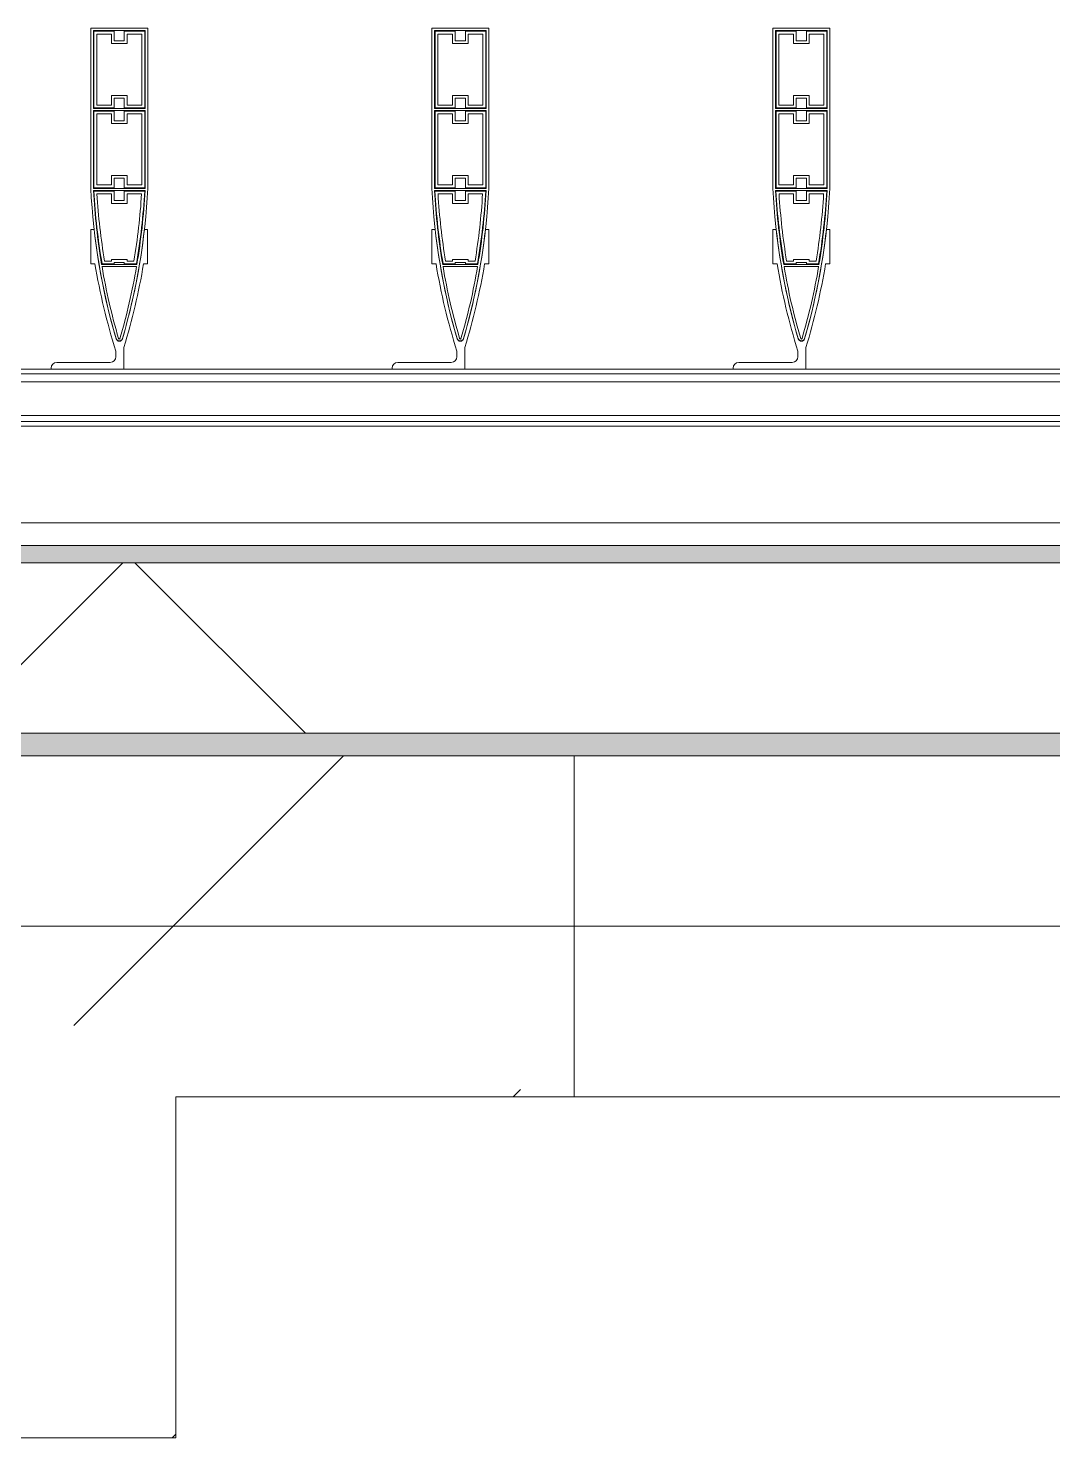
# Model space of a CAD drawing. Header units: millimetres. Extents: x 48966 to 155647, y -43515 to 26217.
# Drawn here: x 63552 to 64453, y 23267 to 24507 of the extents above; entities that cross this region are included whole.
import ezdxf

# ---------------------------------------------------------------- set-up
doc = ezdxf.new("R2010")
doc.units = ezdxf.units.MM
doc.linetypes.add('Осевые', pattern=[6350, 1270, -952.5, 3175, -952.5])
for name, color, linetype, lineweight in [('Обобщенные модели', 7, 'Continuous', 9), ('Обобщенные модели-1', 7, 'Continuous', 18), ('Общие ребра', 7, 'Continuous', 9), ('Оси-2', 7, 'Осевые', 9), ('Перекрытия', 7, 'Continuous', 9), ('Стены-1', 7, 'Continuous', 18), ('Штриховка разреза-1', 7, 'Continuous', 9)]:
    doc.layers.add(name, color=color, linetype=linetype, lineweight=lineweight)
pattern_1 = [(0, (0, 0), (812.8, 203.2), [67.056, -542.544, 67.056, -542.544, -3251.2]), (0, (0, 0), (812.8, 203.2), [-1219.2, 67.056, -1152.144, 67.056, -542.544, -1422.4]), (0, (0, 0), (812.8, 203.2), [-3048, 67.056, -339.344, 67.056, -948.944]), (120, (304.8, 101.6), (-582.37636, 602.30545), [67.056, -542.544, 67.056, -542.544, -3251.2]), (120, (304.8, 101.6), (-582.37636, 602.30545), [-1219.2, 67.056, -1152.144, 67.056, -542.544, -1422.4]), (120, (304.8, 101.6), (-582.37636, 602.30545), [-3048, 67.056, -339.344, 67.056, -948.944]), (240, (406.4, 508), (-230.42364, -805.50545), [67.056, -542.544, 67.056, -542.544, -3251.2]), (240, (406.4, 508), (-230.42364, -805.50545), [-1219.2, 67.056, -1152.144, 67.056, -542.544, -1422.4]), (240, (406.4, 508), (-230.42364, -805.50545), [-3048, 67.056, -339.344, 67.056, -948.944])]

# ---------------------------------------------------------------- blocks, each defined once
blk = doc.blocks.new('Обобщенные модели 2 - Обобщенные модели 2-1035725-План 5-го этажа на отм_ _12_600')
at = {"layer": 'Обобщенные модели'}
h = blk.add_hatch(dxfattribs=at)
h.set_pattern_fill('FP_1', color=256, style=0, pattern_type=2)
h.set_pattern_definition([(45, (0, 0), (168.3798, 617.3926), [793.75, -158.75, 6.706, -152.044])])
h.paths.add_polyline_path([(63681.6, 23267.1), (63681.6, 23567.1), (64031.9, 23567.1), (64031.9, 23867.1), (61931.6, 23867.1), (61931.6, 23567.1), (63381.6, 23567.1), (63381.6, 23267.1)], flags=0)
at = {"layer": 'Обобщенные модели-1'}
for p, q in [((64031.9, 23867.1), (61931.6, 23867.1)), ((64031.9, 23567.1), (64031.9, 23867.1)), ((63681.6, 23267.1), (63681.6, 23567.1)), ((63681.6, 23567.1), (64031.9, 23567.1)), ((63381.6, 23267.1), (63681.6, 23267.1))]:
    blk.add_line(p, q, dxfattribs=at)
blk = doc.blocks.new('Обвязочная балка 1 - Обвязочная балка 1-1451838-План 5-го этажа на отм_ _12_600')
at = {"layer": 'Обобщенные модели'}
for p, q in [((116781.7, 24196.1), (60831.6, 24196.1)), ((60831.6, 24166.3), (116781.7, 24166.3))]:
    blk.add_line(p, q, dxfattribs=at)
at = {"layer": 'Обобщенные модели-1'}
for p, q in [((116781.7, 24207.1), (60831.6, 24207.1)), ((60831.6, 24203.1), (116781.7, 24203.1)), ((116781.7, 24161.1), (60831.6, 24161.1)), ((60831.6, 24157.1), (116781.7, 24157.1))]:
    blk.add_line(p, q, dxfattribs=at)
blk = doc.blocks.new('Профиль ламели - Профиль ламели-1452011-План 5-го этажа на отм_ _12_600')
at = {"layer": 'Обобщенные модели-1'}
for p, q in [((64006.9, 24507.1), (64006.9, 24366.2)), ((64056.9, 24507.1), (64006.9, 24507.1)), ((64009.1, 24436.5), (64009.1, 24504.9)), ((64009.1, 24504.9), (64054.7, 24504.9)), ((64027.4, 24504.4), (64009.6, 24504.4)), ((64009.6, 24504.4), (64009.6, 24437)), ((64012.1, 24439.5), (64012.1, 24501.9)), ((64012.1, 24501.9), (64024.9, 24501.9)), ((64024.9, 24501.9), (64024.9, 24493.5)), ((64027.4, 24496), (64027.4, 24504.4)), ((64054.2, 24504.4), (64036.3, 24504.4)), ((64036.3, 24504.4), (64036.3, 24496)), ((64038.8, 24493.5), (64038.8, 24501.9)), ((64038.8, 24501.9), (64051.7, 24501.9)), ((64051.7, 24501.9), (64051.7, 24439.5)), ((64054.2, 24437), (64054.2, 24504.4)), ((64054.7, 24504.9), (64054.7, 24436.5)), ((64056.9, 24366.2), (64056.9, 24507.1)), ((64024.9, 24493.5), (64038.8, 24493.5)), ((64036.3, 24496), (64027.4, 24496)), ((64024.9, 24439.5), (64012.1, 24439.5)), ((64038.8, 24447.9), (64024.9, 24447.9)), ((64024.9, 24447.9), (64024.9, 24439.5)), ((64027.4, 24437), (64027.4, 24445.4)), ((64027.4, 24445.4), (64036.3, 24445.4)), ((64036.3, 24445.4), (64036.3, 24437)), ((64038.8, 24439.5), (64038.8, 24447.9)), ((64051.7, 24439.5), (64038.8, 24439.5)), ((64054.7, 24436.5), (64009.1, 24436.5)), ((64009.1, 24434.6), (64054.7, 24434.6)), ((64009.1, 24366.2), (64009.1, 24434.6)), ((64009.6, 24437), (64027.4, 24437)), ((64027.4, 24434.1), (64009.6, 24434.1)), ((64009.6, 24434.1), (64009.6, 24366.7)), ((64012.1, 24369.2), (64012.1, 24431.6)), ((64012.1, 24431.6), (64024.9, 24431.6)), ((64024.9, 24431.6), (64024.9, 24423.2)), ((64027.4, 24425.7), (64027.4, 24434.1)), ((64036.3, 24437), (64054.2, 24437)), ((64054.2, 24434.1), (64036.3, 24434.1)), ((64036.3, 24434.1), (64036.3, 24425.7)), ((64038.8, 24423.2), (64038.8, 24431.6)), ((64038.8, 24431.6), (64051.7, 24431.6)), ((64051.7, 24431.6), (64051.7, 24369.2)), ((64054.2, 24366.7), (64054.2, 24434.1)), ((64054.7, 24434.6), (64054.7, 24366.2)), ((64024.9, 24423.2), (64038.8, 24423.2)), ((64036.3, 24425.7), (64027.4, 24425.7)), ((64038.8, 24377.6), (64024.9, 24377.6)), ((64024.9, 24377.6), (64024.9, 24369.2)), ((64038.8, 24369.2), (64038.8, 24377.6)), ((64054.7, 24366.2), (64009.1, 24366.2)), ((64009.6, 24366.7), (64027.4, 24366.7)), ((64024.9, 24369.2), (64012.1, 24369.2)), ((64027.4, 24366.7), (64027.4, 24375.1)), ((64027.4, 24375.1), (64036.3, 24375.1)), ((64036.3, 24375.1), (64036.3, 24366.7)), ((64036.3, 24366.7), (64054.2, 24366.7)), ((64051.7, 24369.2), (64038.8, 24369.2)), ((64009.1, 24364.3), (64054.6, 24364.3)), ((64027.4, 24363.8), (64009.6, 24363.8)), ((64012.2, 24361.3), (64024.9, 24361.3)), ((64024.9, 24361.3), (64024.9, 24352.9)), ((64024.9, 24352.9), (64038.8, 24352.9)), ((64027.4, 24355.4), (64027.4, 24363.8)), ((64036.3, 24355.4), (64027.4, 24355.4)), ((64054.2, 24363.8), (64036.3, 24363.8)), ((64036.3, 24363.8), (64036.3, 24355.4)), ((64038.8, 24352.9), (64038.8, 24361.3)), ((64038.8, 24361.3), (64051.5, 24361.3)), ((64009.8, 24330.1), (64006.9, 24330.1)), ((64006.9, 24330.1), (64006.9, 24299.7)), ((64056.8, 24330.1), (64053.9, 24330.1)), ((64056.8, 24299.7), (64056.8, 24330.1)), ((64038.8, 24303.5), (64024.9, 24303.5)), ((64024.9, 24303.5), (64024.9, 24302.2)), ((64038.8, 24302.2), (64038.8, 24303.5)), ((64006.9, 24299.7), (64010.5, 24299.7)), ((64047.4, 24299.2), (64016.3, 24299.2)), ((64016.6, 24297.3), (64047.1, 24297.3)), ((64016.8, 24299.7), (64027.4, 24299.7)), ((64024.9, 24302.2), (64018.9, 24302.2)), ((64027.4, 24299.7), (64027.4, 24301)), ((64027.4, 24301), (64036.3, 24301)), ((64036.3, 24301), (64036.3, 24299.7)), ((64036.3, 24299.7), (64046.9, 24299.7)), ((64044.8, 24302.2), (64038.8, 24302.2)), ((64053.2, 24299.7), (64056.8, 24299.7)), ((64028.9, 24223), (64028.9, 24218.1)), ((64035.9, 24207.1), (64035.9, 24226.3)), ((63971.9, 24208.1), (63971.9, 24207.1)), ((63971.9, 24207.1), (64035.9, 24207.1)), ((64023.9, 24213.1), (63976.9, 24213.1))]:
    blk.add_line(p, q, dxfattribs=at)
for centre, radius, start, end in [((64580.6, 24394.6), 574.5, 182.8338, 196.2258), ((63483.1, 24394.6), 574.5, 343.7742, 357.1662), ((64580.7, 24394.3), 572.3, 183.0109, 189.5715), ((64580.4, 24395.9), 571.8, 183.2193, 189.6867), ((64580.5, 24395.6), 569.3, 183.4571, 189.4457), ((63483.2, 24395.6), 569.3, 350.5543, 356.5429), ((63483.3, 24395.9), 571.8, 350.3133, 356.7807), ((63483, 24394.3), 572.3, 350.4285, 356.9891), ((64580.6, 24394.6), 574.5, 186.4465, 196.2576), ((63483.1, 24394.6), 574.5, 343.7424, 353.5535), ((64577.1, 24394.6), 574.5, 189.5084, 197.3712), ((64549, 24386.8), 539.8, 189.5428, 196.4344), ((63514.7, 24386.8), 539.8, 343.5656, 350.4572), ((63486.6, 24394.6), 574.5, 342.9661, 350.4916), ((64031.9, 24235.1), 3, 200, 340), ((64031.9, 24234.5), 2.84, 196.2576, 343.7424), ((64031.9, 24234.2), 0.645, 196.4344, 343.5656), ((64023.9, 24218.1), 5, 270, 0), ((63976.9, 24208.1), 5, 90, 180)]:
    blk.add_arc(centre, radius, start, end, dxfattribs=at)
blk = doc.blocks.new('Профиль ламели184 - Профиль ламели-1504124-План 5-го этажа на отм_ _12_600')
at = {"layer": 'Обобщенные модели-1'}
for p, q in [((64306.9, 24507.1), (64306.9, 24366.2)), ((64356.9, 24507.1), (64306.9, 24507.1)), ((64309.1, 24436.5), (64309.1, 24504.9)), ((64309.1, 24504.9), (64354.7, 24504.9)), ((64327.4, 24504.4), (64309.6, 24504.4)), ((64309.6, 24504.4), (64309.6, 24437)), ((64312.1, 24439.5), (64312.1, 24501.9)), ((64312.1, 24501.9), (64324.9, 24501.9)), ((64324.9, 24501.9), (64324.9, 24493.5)), ((64327.4, 24496), (64327.4, 24504.4)), ((64354.2, 24504.4), (64336.3, 24504.4)), ((64336.3, 24504.4), (64336.3, 24496)), ((64338.8, 24493.5), (64338.8, 24501.9)), ((64338.8, 24501.9), (64351.7, 24501.9)), ((64351.7, 24501.9), (64351.7, 24439.5)), ((64354.2, 24437), (64354.2, 24504.4)), ((64354.7, 24504.9), (64354.7, 24436.5)), ((64356.9, 24366.2), (64356.9, 24507.1)), ((64324.9, 24493.5), (64338.8, 24493.5)), ((64336.3, 24496), (64327.4, 24496)), ((64324.9, 24439.5), (64312.1, 24439.5)), ((64338.8, 24447.9), (64324.9, 24447.9)), ((64324.9, 24447.9), (64324.9, 24439.5)), ((64327.4, 24437), (64327.4, 24445.4)), ((64327.4, 24445.4), (64336.3, 24445.4)), ((64336.3, 24445.4), (64336.3, 24437)), ((64338.8, 24439.5), (64338.8, 24447.9)), ((64351.7, 24439.5), (64338.8, 24439.5)), ((64354.7, 24436.5), (64309.1, 24436.5)), ((64309.1, 24434.6), (64354.7, 24434.6)), ((64309.1, 24366.2), (64309.1, 24434.6)), ((64309.6, 24437), (64327.4, 24437)), ((64327.4, 24434.1), (64309.6, 24434.1)), ((64309.6, 24434.1), (64309.6, 24366.7)), ((64312.1, 24369.2), (64312.1, 24431.6)), ((64312.1, 24431.6), (64324.9, 24431.6)), ((64324.9, 24431.6), (64324.9, 24423.2)), ((64327.4, 24425.7), (64327.4, 24434.1)), ((64336.3, 24437), (64354.2, 24437)), ((64354.2, 24434.1), (64336.3, 24434.1)), ((64336.3, 24434.1), (64336.3, 24425.7)), ((64338.8, 24423.2), (64338.8, 24431.6)), ((64338.8, 24431.6), (64351.7, 24431.6)), ((64351.7, 24431.6), (64351.7, 24369.2)), ((64354.2, 24366.7), (64354.2, 24434.1)), ((64354.7, 24434.6), (64354.7, 24366.2)), ((64324.9, 24423.2), (64338.8, 24423.2)), ((64336.3, 24425.7), (64327.4, 24425.7)), ((64338.8, 24377.6), (64324.9, 24377.6)), ((64324.9, 24377.6), (64324.9, 24369.2)), ((64338.8, 24369.2), (64338.8, 24377.6)), ((64354.7, 24366.2), (64309.1, 24366.2)), ((64309.6, 24366.7), (64327.4, 24366.7)), ((64324.9, 24369.2), (64312.1, 24369.2)), ((64327.4, 24366.7), (64327.4, 24375.1)), ((64327.4, 24375.1), (64336.3, 24375.1)), ((64336.3, 24375.1), (64336.3, 24366.7)), ((64336.3, 24366.7), (64354.2, 24366.7)), ((64351.7, 24369.2), (64338.8, 24369.2)), ((64309.1, 24364.3), (64354.6, 24364.3)), ((64327.4, 24363.8), (64309.6, 24363.8)), ((64312.2, 24361.3), (64324.9, 24361.3)), ((64324.9, 24361.3), (64324.9, 24352.9)), ((64324.9, 24352.9), (64338.8, 24352.9)), ((64327.4, 24355.4), (64327.4, 24363.8)), ((64336.3, 24355.4), (64327.4, 24355.4)), ((64354.2, 24363.8), (64336.3, 24363.8)), ((64336.3, 24363.8), (64336.3, 24355.4)), ((64338.8, 24352.9), (64338.8, 24361.3)), ((64338.8, 24361.3), (64351.5, 24361.3)), ((64309.8, 24330.1), (64306.9, 24330.1)), ((64306.9, 24330.1), (64306.9, 24299.7)), ((64356.8, 24330.1), (64353.9, 24330.1)), ((64356.8, 24299.7), (64356.8, 24330.1)), ((64338.8, 24303.5), (64324.9, 24303.5)), ((64324.9, 24303.5), (64324.9, 24302.2)), ((64338.8, 24302.2), (64338.8, 24303.5)), ((64306.9, 24299.7), (64310.5, 24299.7)), ((64347.4, 24299.2), (64316.3, 24299.2)), ((64316.6, 24297.3), (64347.1, 24297.3)), ((64316.8, 24299.7), (64327.4, 24299.7)), ((64324.9, 24302.2), (64318.9, 24302.2)), ((64327.4, 24299.7), (64327.4, 24301)), ((64327.4, 24301), (64336.3, 24301)), ((64336.3, 24301), (64336.3, 24299.7)), ((64336.3, 24299.7), (64346.9, 24299.7)), ((64344.8, 24302.2), (64338.8, 24302.2)), ((64353.2, 24299.7), (64356.8, 24299.7)), ((64328.9, 24223), (64328.9, 24218.1)), ((64335.9, 24207.1), (64335.9, 24226.3)), ((64271.9, 24208.1), (64271.9, 24207.1)), ((64271.9, 24207.1), (64335.9, 24207.1)), ((64323.9, 24213.1), (64276.9, 24213.1))]:
    blk.add_line(p, q, dxfattribs=at)
for centre, radius, start, end in [((64880.6, 24394.6), 574.5, 182.8338, 196.2258), ((63783.1, 24394.6), 574.5, 343.7742, 357.1662), ((64880.7, 24394.3), 572.3, 183.0109, 189.5715), ((64880.4, 24395.9), 571.8, 183.2193, 189.6867), ((64880.5, 24395.6), 569.3, 183.4571, 189.4457), ((63783.2, 24395.6), 569.3, 350.5543, 356.5429), ((63783.3, 24395.9), 571.8, 350.3133, 356.7807), ((63783, 24394.3), 572.3, 350.4285, 356.9891), ((64880.6, 24394.6), 574.5, 186.4465, 196.2576), ((63783.1, 24394.6), 574.5, 343.7424, 353.5535), ((64877.1, 24394.6), 574.5, 189.5084, 197.3712), ((64849, 24386.8), 539.8, 189.5428, 196.4344), ((63814.7, 24386.8), 539.8, 343.5656, 350.4572), ((63786.6, 24394.6), 574.5, 342.9661, 350.4916), ((64331.9, 24235.1), 3, 200, 340), ((64331.9, 24234.5), 2.84, 196.2576, 343.7424), ((64331.9, 24234.2), 0.645, 196.4344, 343.5656), ((64323.9, 24218.1), 5, 270, 0), ((64276.9, 24208.1), 5, 90, 180)]:
    blk.add_arc(centre, radius, start, end, dxfattribs=at)
blk = doc.blocks.new('Профиль ламели185 - Профиль ламели-1504388-План 5-го этажа на отм_ _12_600')
at = {"layer": 'Обобщенные модели-1'}
for p, q in [((64606.9, 24507.1), (64606.9, 24366.2)), ((64656.9, 24507.1), (64606.9, 24507.1)), ((64609.1, 24436.5), (64609.1, 24504.9)), ((64609.1, 24504.9), (64654.7, 24504.9)), ((64627.4, 24504.4), (64609.6, 24504.4)), ((64609.6, 24504.4), (64609.6, 24437)), ((64612.1, 24439.5), (64612.1, 24501.9)), ((64612.1, 24501.9), (64624.9, 24501.9)), ((64624.9, 24501.9), (64624.9, 24493.5)), ((64627.4, 24496), (64627.4, 24504.4)), ((64654.2, 24504.4), (64636.3, 24504.4)), ((64636.3, 24504.4), (64636.3, 24496)), ((64638.8, 24493.5), (64638.8, 24501.9)), ((64638.8, 24501.9), (64651.7, 24501.9)), ((64651.7, 24501.9), (64651.7, 24439.5)), ((64654.2, 24437), (64654.2, 24504.4)), ((64654.7, 24504.9), (64654.7, 24436.5)), ((64656.9, 24366.2), (64656.9, 24507.1)), ((64624.9, 24493.5), (64638.8, 24493.5)), ((64636.3, 24496), (64627.4, 24496)), ((64624.9, 24439.5), (64612.1, 24439.5)), ((64638.8, 24447.9), (64624.9, 24447.9)), ((64624.9, 24447.9), (64624.9, 24439.5)), ((64627.4, 24437), (64627.4, 24445.4)), ((64627.4, 24445.4), (64636.3, 24445.4)), ((64636.3, 24445.4), (64636.3, 24437)), ((64638.8, 24439.5), (64638.8, 24447.9)), ((64651.7, 24439.5), (64638.8, 24439.5)), ((64654.7, 24436.5), (64609.1, 24436.5)), ((64609.1, 24434.6), (64654.7, 24434.6)), ((64609.1, 24366.2), (64609.1, 24434.6)), ((64609.6, 24437), (64627.4, 24437)), ((64627.4, 24434.1), (64609.6, 24434.1)), ((64609.6, 24434.1), (64609.6, 24366.7)), ((64612.1, 24369.2), (64612.1, 24431.6)), ((64612.1, 24431.6), (64624.9, 24431.6)), ((64624.9, 24431.6), (64624.9, 24423.2)), ((64627.4, 24425.7), (64627.4, 24434.1)), ((64636.3, 24437), (64654.2, 24437)), ((64654.2, 24434.1), (64636.3, 24434.1)), ((64636.3, 24434.1), (64636.3, 24425.7)), ((64638.8, 24423.2), (64638.8, 24431.6)), ((64638.8, 24431.6), (64651.7, 24431.6)), ((64651.7, 24431.6), (64651.7, 24369.2)), ((64654.2, 24366.7), (64654.2, 24434.1)), ((64654.7, 24434.6), (64654.7, 24366.2)), ((64624.9, 24423.2), (64638.8, 24423.2)), ((64636.3, 24425.7), (64627.4, 24425.7)), ((64638.8, 24377.6), (64624.9, 24377.6)), ((64624.9, 24377.6), (64624.9, 24369.2)), ((64638.8, 24369.2), (64638.8, 24377.6)), ((64654.7, 24366.2), (64609.1, 24366.2)), ((64609.6, 24366.7), (64627.4, 24366.7)), ((64624.9, 24369.2), (64612.1, 24369.2)), ((64627.4, 24366.7), (64627.4, 24375.1)), ((64627.4, 24375.1), (64636.3, 24375.1)), ((64636.3, 24375.1), (64636.3, 24366.7)), ((64636.3, 24366.7), (64654.2, 24366.7)), ((64651.7, 24369.2), (64638.8, 24369.2)), ((64609.1, 24364.3), (64654.6, 24364.3)), ((64627.4, 24363.8), (64609.6, 24363.8)), ((64612.2, 24361.3), (64624.9, 24361.3)), ((64624.9, 24361.3), (64624.9, 24352.9)), ((64624.9, 24352.9), (64638.8, 24352.9)), ((64627.4, 24355.4), (64627.4, 24363.8)), ((64636.3, 24355.4), (64627.4, 24355.4)), ((64654.2, 24363.8), (64636.3, 24363.8)), ((64636.3, 24363.8), (64636.3, 24355.4)), ((64638.8, 24352.9), (64638.8, 24361.3)), ((64638.8, 24361.3), (64651.5, 24361.3)), ((64609.8, 24330.1), (64606.9, 24330.1)), ((64606.9, 24330.1), (64606.9, 24299.7)), ((64656.8, 24330.1), (64653.9, 24330.1)), ((64656.8, 24299.7), (64656.8, 24330.1)), ((64638.8, 24303.5), (64624.9, 24303.5)), ((64624.9, 24303.5), (64624.9, 24302.2)), ((64638.8, 24302.2), (64638.8, 24303.5)), ((64606.9, 24299.7), (64610.5, 24299.7)), ((64647.4, 24299.2), (64616.3, 24299.2)), ((64616.6, 24297.3), (64647.1, 24297.3)), ((64616.8, 24299.7), (64627.4, 24299.7)), ((64624.9, 24302.2), (64618.9, 24302.2)), ((64627.4, 24299.7), (64627.4, 24301)), ((64627.4, 24301), (64636.3, 24301)), ((64636.3, 24301), (64636.3, 24299.7)), ((64636.3, 24299.7), (64646.9, 24299.7)), ((64644.8, 24302.2), (64638.8, 24302.2)), ((64653.2, 24299.7), (64656.8, 24299.7)), ((64628.9, 24223), (64628.9, 24218.1)), ((64635.9, 24207.1), (64635.9, 24226.3)), ((64571.9, 24208.1), (64571.9, 24207.1)), ((64571.9, 24207.1), (64635.9, 24207.1)), ((64623.9, 24213.1), (64576.9, 24213.1))]:
    blk.add_line(p, q, dxfattribs=at)
for centre, radius, start, end in [((65180.6, 24394.6), 574.5, 182.8338, 196.2258), ((64083.1, 24394.6), 574.5, 343.7742, 357.1662), ((65180.7, 24394.3), 572.3, 183.0109, 189.5715), ((65180.4, 24395.9), 571.8, 183.2193, 189.6867), ((65180.5, 24395.6), 569.3, 183.4571, 189.4457), ((64083.2, 24395.6), 569.3, 350.5543, 356.5429), ((64083.3, 24395.9), 571.8, 350.3133, 356.7807), ((64083, 24394.3), 572.3, 350.4285, 356.9891), ((65180.6, 24394.6), 574.5, 186.4465, 196.2576), ((64083.1, 24394.6), 574.5, 343.7424, 353.5535), ((65177.1, 24394.6), 574.5, 189.5084, 197.3712), ((65149, 24386.8), 539.8, 189.5428, 196.4344), ((64114.7, 24386.8), 539.8, 343.5656, 350.4572), ((64086.6, 24394.6), 574.5, 342.9661, 350.4916), ((64631.9, 24235.1), 3, 200, 340), ((64631.9, 24234.5), 2.84, 196.2576, 343.7424), ((64631.9, 24234.2), 0.645, 196.4344, 343.5656), ((64623.9, 24218.1), 5, 270, 0), ((64576.9, 24208.1), 5, 90, 180)]:
    blk.add_arc(centre, radius, start, end, dxfattribs=at)

msp = doc.modelspace()

# ---------------------------------------------------------------- hatches: boundary and pattern name
at = {"layer": 'Штриховка разреза-1'}
h = msp.add_hatch(dxfattribs=at)
h.set_pattern_fill('FP_8', color=256, style=0, pattern_type=2)
h.set_pattern_definition(pattern_1)
h.paths.add_polyline_path([(116556.5, 24036.9), (116808, 24036.9), (116808, 24051.9), (115831.6, 24051.9), (115831.6, 24036.9), (116140, 24036.9)], flags=0)
h.paths.add_polyline_path([(114474.1, 24036.9), (114631.6, 24036.9), (114631.6, 24051.9), (112231.6, 24051.9), (112231.6, 24036.9), (114057.7, 24036.9)], flags=0)
h.paths.add_polyline_path([(111031.6, 24036.9), (111031.6, 24051.9), (109831.6, 24051.9), (109831.6, 24036.9), (110725.9, 24036.9)], flags=0)
h.paths.add_polyline_path([(108227.2, 24036.9), (108631.6, 24036.9), (108631.6, 24051.9), (102631.6, 24051.9), (102631.6, 24036.9), (107810.7, 24036.9)], flags=0)
h.paths.add_polyline_path([(101147.2, 24036.9), (101431.6, 24036.9), (101431.6, 24051.9), (100231.6, 24051.9), (100231.6, 24036.9), (100730.8, 24036.9)], flags=0)
h.paths.add_polyline_path([(98648.5, 24036.9), (99031.6, 24036.9), (99031.6, 24051.9), (96631.6, 24051.9), (96631.6, 24036.9), (98232, 24036.9)], flags=0)
h.paths.add_polyline_path([(95431.6, 24036.9), (95431.6, 24051.9), (94231.6, 24051.9), (94231.6, 24036.9), (95316.7, 24036.9)], flags=0)
h.paths.add_polyline_path([(91985, 24036.9), (93031.6, 24036.9), (93031.6, 24051.9), (90631.6, 24051.9), (90631.6, 24036.9), (91568.5, 24036.9)], flags=0)
h.paths.add_polyline_path([(89431.6, 24036.9), (89431.6, 24051.9), (84631.6, 24051.9), (84631.6, 24036.9), (89069.7, 24036.9)], flags=0)
h.paths.add_polyline_path([(83431.6, 24036.9), (83431.6, 24051.9), (81031.6, 24051.9), (81031.6, 24036.9), (83239.2, 24036.9)], flags=0)
h.paths.add_polyline_path([(79491, 24036.9), (79831.6, 24036.9), (79831.6, 24051.9), (77431.6, 24051.9), (77431.6, 24036.9), (79074.6, 24036.9)], flags=0)
h.paths.add_polyline_path([(76231.6, 24036.9), (76231.6, 24051.9), (73831.6, 24051.9), (73831.6, 24036.9), (76159.3, 24036.9)], flags=0)
h.paths.add_polyline_path([(72411.1, 24036.9), (72631.6, 24036.9), (72631.6, 24051.9), (70231.6, 24051.9), (70231.6, 24036.9), (71994.7, 24036.9)], flags=0)
h.paths.add_polyline_path([(69031.6, 24036.9), (69031.6, 24051.9), (66631.7, 24051.9), (66631.7, 24036.9), (68662.9, 24036.9)], flags=0)
h.paths.add_polyline_path([(65331.2, 24036.9), (65431.7, 24036.9), (65431.7, 24051.9), (60906, 24051.9), (60906, 24036.9), (64914.8, 24036.9)], flags=0)
h = msp.add_hatch(dxfattribs=at)
h.set_pattern_fill('FP_9', color=256, style=0, pattern_type=2)
h.set_pattern_definition([(45, (0, 0), (-707.107, 707.107), []), (135, (0, 0), (-707.107, -707.107), [])])
h.paths.add_polyline_path([(116140, 23886.9), (116808, 23886.9), (116808, 24036.9), (115831.6, 24036.9), (115831.6, 23886.9)], flags=0)
h.paths.add_polyline_path([(114474.1, 23886.9), (114631.6, 23886.9), (114631.6, 24036.9), (112231.6, 24036.9), (112231.6, 23886.9), (114057.7, 23886.9)], flags=0)
h.paths.add_polyline_path([(110725.9, 23886.9), (111031.6, 23886.9), (111031.6, 24036.9), (109831.6, 24036.9), (109831.6, 23886.9), (110309.5, 23886.9)], flags=0)
h.paths.add_polyline_path([(108631.6, 23886.9), (108631.6, 24036.9), (102631.6, 24036.9), (102631.6, 23886.9), (108227.2, 23886.9)], flags=0)
h.paths.add_polyline_path([(100231.6, 23886.9), (101431.6, 23886.9), (101431.6, 24036.9), (100231.6, 24036.9), (100231.6, 23980)], flags=0)
h.paths.add_polyline_path([(99031.6, 23886.9), (99031.6, 24036.9), (96631.6, 24036.9), (96631.6, 23886.9), (98648.5, 23886.9)], flags=0)
h.paths.add_polyline_path([(94900.3, 23886.9), (95431.6, 23886.9), (95431.6, 24036.9), (94231.6, 24036.9), (94231.6, 23886.9), (94483.8, 23886.9)], flags=0)
h.paths.add_polyline_path([(93031.6, 23886.9), (93031.6, 24036.9), (90631.6, 24036.9), (90631.6, 23886.9), (92817.9, 23886.9)], flags=0)
h.paths.add_polyline_path([(89069.7, 23886.9), (89431.6, 23886.9), (89431.6, 24036.9), (84631.6, 24036.9), (84631.6, 23886.9), (88653.3, 23886.9)], flags=0)
h.paths.add_polyline_path([(83239.2, 23886.9), (83431.6, 23886.9), (83431.6, 24036.9), (81031.6, 24036.9), (81031.6, 23886.9), (82822.8, 23886.9)], flags=0)
h.paths.add_polyline_path([(79491, 23886.9), (79831.6, 23886.9), (79831.6, 24036.9), (77431.6, 24036.9), (77431.6, 23886.9), (79074.6, 23886.9)], flags=0)
h.paths.add_polyline_path([(76159.3, 23886.9), (76231.6, 23886.9), (76231.6, 24036.9), (73831.6, 24036.9), (73831.6, 23886.9), (75742.9, 23886.9)], flags=0)
h.paths.add_polyline_path([(72411.1, 23886.9), (72631.6, 23886.9), (72631.6, 24036.9), (70231.6, 24036.9), (70231.6, 23886.9), (71994.7, 23886.9)], flags=0)
h.paths.add_polyline_path([(69031.6, 23886.9), (69031.6, 24036.9), (66631.7, 24036.9), (66631.7, 23886.9), (68662.9, 23886.9)], flags=0)
h.paths.add_polyline_path([(65331.2, 23886.9), (65431.7, 23886.9), (65431.7, 24036.9), (60906, 24036.9), (60906, 23886.9), (64914.8, 23886.9)], flags=0)
h = msp.add_hatch(dxfattribs=at)
h.set_pattern_fill('FP_8', color=256, style=0, pattern_type=2)
h.set_pattern_definition(pattern_1)
h.paths.add_polyline_path([(116556.5, 23866.9), (116808, 23866.9), (116808, 23886.9), (115831.6, 23886.9), (115831.6, 23866.9), (116140, 23866.9)], flags=0)
h.paths.add_polyline_path([(114631.6, 23866.9), (114631.6, 23886.9), (112231.6, 23886.9), (112231.6, 23866.9), (114474.1, 23866.9)], flags=0)
h.paths.add_polyline_path([(111031.6, 23866.9), (111031.6, 23886.9), (109831.6, 23886.9), (109831.6, 23866.9), (110725.9, 23866.9)], flags=0)
h.paths.add_polyline_path([(108631.6, 23866.9), (108631.6, 23886.9), (102631.6, 23886.9), (102631.6, 23866.9), (108227.2, 23866.9)], flags=0)
h.paths.add_polyline_path([(101147.2, 23866.9), (101431.6, 23866.9), (101431.6, 23886.9), (100231.6, 23886.9), (100231.6, 23866.9), (100730.8, 23866.9)], flags=0)
h.paths.add_polyline_path([(99031.6, 23866.9), (99031.6, 23886.9), (96631.6, 23886.9), (96631.6, 23866.9), (98648.5, 23866.9)], flags=0)
h.paths.add_polyline_path([(94900.3, 23866.9), (95431.6, 23866.9), (95431.6, 23886.9), (94231.6, 23886.9), (94231.6, 23866.9), (94483.8, 23866.9)], flags=0)
h.paths.add_polyline_path([(92817.9, 23866.9), (93031.6, 23866.9), (93031.6, 23886.9), (90631.6, 23886.9), (90631.6, 23866.9), (92401.5, 23866.9)], flags=0)
h.paths.add_polyline_path([(89069.7, 23866.9), (89431.6, 23866.9), (89431.6, 23886.9), (84631.6, 23886.9), (84631.6, 23866.9), (88653.3, 23866.9)], flags=0)
h.paths.add_polyline_path([(83431.6, 23866.9), (83431.6, 23886.9), (81031.6, 23886.9), (81031.6, 23866.9), (83239.2, 23866.9)], flags=0)
h.paths.add_polyline_path([(79831.6, 23866.9), (79831.6, 23886.9), (77431.6, 23886.9), (77431.6, 23866.9), (79491, 23866.9)], flags=0)
h.paths.add_polyline_path([(76231.6, 23866.9), (76231.6, 23886.9), (73831.6, 23886.9), (73831.6, 23866.9), (76159.3, 23866.9)], flags=0)
h.paths.add_polyline_path([(72631.6, 23866.9), (72631.6, 23886.9), (70231.6, 23886.9), (70231.6, 23866.9), (72411.1, 23866.9)], flags=0)
h.paths.add_polyline_path([(69031.6, 23866.9), (69031.6, 23886.9), (66631.7, 23886.9), (66631.7, 23866.9), (68662.9, 23866.9)], flags=0)
h.paths.add_polyline_path([(65331.2, 23866.9), (65431.7, 23866.9), (65431.7, 23886.9), (60906, 23886.9), (60906, 23867.2), (62416, 23866.9), (64914.8, 23866.9)], flags=0)
h = msp.add_hatch(dxfattribs=at)
h.set_pattern_fill('FP_7', color=256, style=0, pattern_type=2)
h.set_pattern_definition([(50, (0, 0), (1457.472, -127.512), [152.4, -1676.4]), (355, (0, 0), (-281.942, 1528.454), [121.92, -1341.12]), (100.451, (121.5, -10.6), (1175.54, 1400.933), [129.52, -1424.72]), (46.184, (0, 406.4), (2168.632, -336.34), [228.6, -2514.6]), (96.636, (180.7, 378.4), (1899.22, 1979.42), [194.28, -2137.08]), (351.184, (0, 406.4), (1899.24, 1979.4), [182.88, -2011.68]), (21, (203.2, 304.8), (1212.915, -818.121), [152.4, -1676.4]), (326, (203.2, 304.8), (494.417, 1473.504), [121.92, -1341.12]), (71.451, (304.3, 236.6), (1707.337, 655.37), [129.52, -1424.72]), (37.5, (0, 0), (24.7094, 676.4402), [67.056, -1257.808, 67.056, -1294.384, -1346.2]), (37.5, (0, 0), (24.7094, 676.4402), [-2686.304, 67.056, -1279.144]), (7.5, (0, 0), (534.558, 801.444), [67.056, -709.168, 67.056, -1227.328, -513.08]), (7.5, (0, 0), (534.558, 801.444), [-2070.608, 67.056, -446.024]), (327.5, (-453.14, 0), (1084.7275, -45.8312), [67.056, -440.944, 67.056, -1517.904, -2103.12]), (327.5, (-453.14, 0), (1084.7275, -45.8312), [-2092.96, 67.056, -2036.064]), (317.5, (-656.3, 0), (1185.035, 203.414), [67.056, -593.344, 67.056, -985.52, -1493.52]), (317.5, (-656.3, 0), (1185.035, 203.414), [-1712.976, 67.056, -1426.464])])
h.paths.add_polyline_path([(71431.6, 23567.1), (71431.6, 23867.1), (70231.6, 23867.1), (70231.6, 23567.1)], flags=0)
h.paths.add_polyline_path([(69031.6, 23567.1), (69031.6, 23867.1), (66631.7, 23867.1), (66631.7, 23567.1), (68246.5, 23567.1)], flags=0)
h.paths.add_polyline_path([(64914.8, 23567.1), (65431.7, 23567.1), (65431.7, 23867.1), (64031.9, 23867.1), (64031.9, 23567.1)], flags=0)

# ---------------------------------------------------------------- linework, layer by layer
at = {"layer": 'Общие ребра'}
for p, q in [((65431.7, 24051.9), (60906, 24051.9)), ((65431.7, 24036.9), (60906, 24036.9)), ((65431.7, 23886.9), (60906, 23886.9)), ((64031.9, 23567.1), (65431.7, 23567.1))]:
    msp.add_line(p, q, dxfattribs=at)
at = {"layer": 'Оси-2'}
msp.add_line((150171.6, 23717.1), (50565.6, 23717.1), dxfattribs=at)
at = {"layer": 'Перекрытия'}
for p, q in [((71781.6, 23567.1), (63681.6, 23567.1)), ((63681.6, 23567.1), (63681.6, 23267.1)), ((63681.6, 23267.1), (63381.6, 23267.1))]:
    msp.add_line(p, q, dxfattribs=at)
at = {"layer": 'Стены-1'}
for p, q in [((65431.7, 24071.9), (60906, 24071.9)), ((60954.7, 23866.9), (65431.7, 23866.9)), ((65431.7, 23867.1), (64031.9, 23867.1)), ((64031.9, 23867.1), (64031.9, 23567.1))]:
    msp.add_line(p, q, dxfattribs=at)

# ---------------------------------------------------------------- block references
at = {"layer": 'Обобщенные модели'}
for name, p in [('Профиль ламели184 - Профиль ламели-1504124-План 5-го этажа на отм_ _12_600', (-700, 0)), ('Профиль ламели185 - Профиль ламели-1504388-План 5-го этажа на отм_ _12_600', (-700, 0)), ('Профиль ламели - Профиль ламели-1452011-План 5-го этажа на отм_ _12_600', (200, 0)), ('Обвязочная балка 1 - Обвязочная балка 1-1451838-План 5-го этажа на отм_ _12_600', (0, 0)), ('Обобщенные модели 2 - Обобщенные модели 2-1035725-План 5-го этажа на отм_ _12_600', (0, 0))]:
    msp.add_blockref(name, p, dxfattribs=at)

doc.saveas('drawing.dxf')
